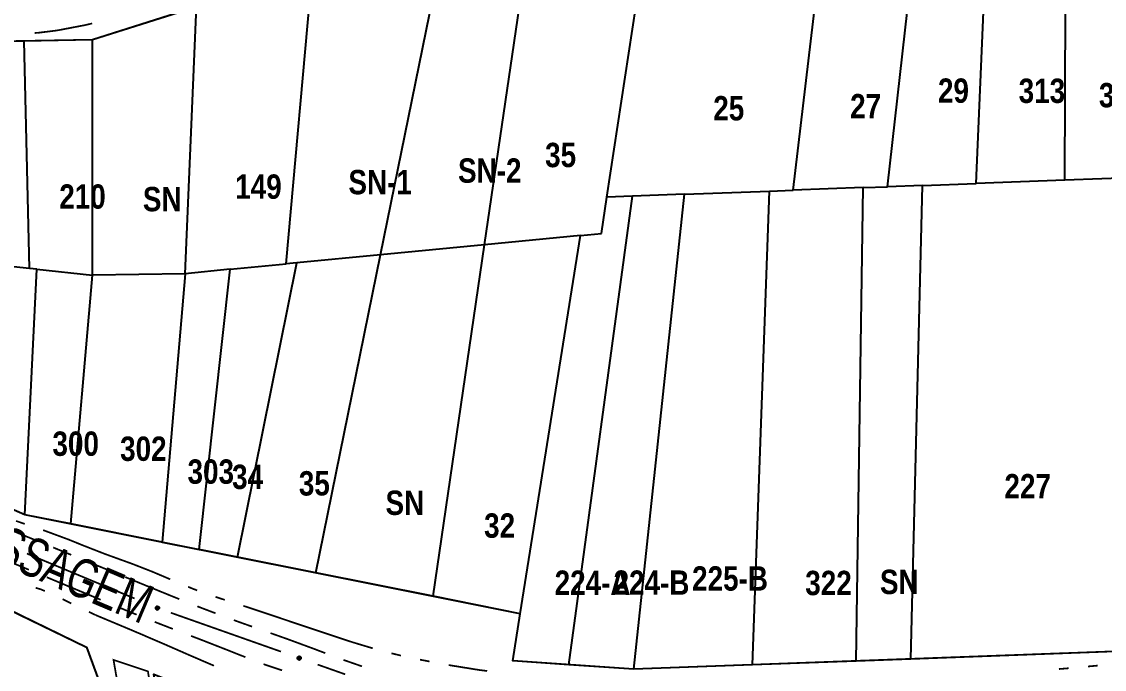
# Model space of a CAD drawing. Extents: x 203591 to 208218, y 4854879 to 4857795.
# Drawn here: x 204731.9 to 204843.2, y 4855689.4 to 4855756 of the extents above; entities that cross this region are included whole.
import ezdxf
from ezdxf.enums import TextEntityAlignment as Align

# ---------------------------------------------------------------- set-up
doc = ezdxf.new("R2010")
doc.units = 0
doc.header["$LTSCALE"] = 1.5
doc.header["$MEASUREMENT"] = 0
doc.linetypes.add('PHANTOMX2', pattern=[5, 2.5, -0.5, 0.5, -0.5, 0.5, -0.5])
doc.linetypes.add('TRACO_25', pattern=[8, 3, -1, 1, -1, 1, -1])
for name, color, linetype in [('CD-MALHA-LOTES', 40, 'CONTINUOUS'), ('HD-VALAS-DRENOS', 170, 'CONTINUOUS'), ('RU-QUADRAS', 210, 'CONTINUOUS'), ('SV-EIXO-RUA-N-PAV', 6, 'CONTINUOUS'), ('SV-RUA-NAO-PAV-S-GUIA-C-GUIA', 7, 'PHANTOMX2'), ('SV-TXT-RUA-N-PAV-S-GUIA-C-GUIA', 7, 'CONTINUOUS'), ('Th_NmrPorta', 7, 'CONTINUOUS')]:
    doc.layers.add(name, color=color, linetype=linetype)
doc.styles.add('ARIAL', font='ARIAL.TTF')
doc.styles.get("Standard").update_dxf_attribs({"font": 'swisscbo.ttf'})

msp = doc.modelspace()

# ---------------------------------------------------------------- linework, layer by layer
at = {"layer": 'CD-MALHA-LOTES', "linetype": 'Continuous', "flags": 128}
for points in [[(204820.94, 4855739), (204825.06, 4855775.44)], [(204830.06, 4855739.34), (204831.61, 4855775.42)], [(204839.17, 4855739.68), (204839.29, 4855775.39)], [(204811.24, 4855738.64), (204815.41, 4855773.93)], [(204792.11, 4855737.93), (204797.38, 4855772.49)], [(204779.53, 4855733.04), (204784.72, 4855768.49)], [(204768.84, 4855732.01), (204775.7, 4855765.64)], [(204759.12, 4855731.07), (204761.84, 4855761.26)], [(204739.24, 4855754.13), (204749.91, 4855757.5)], [(204748.77, 4855730.07), (204749.91, 4855757.5)], [(204724.36, 4855753.86), (204732.19, 4855754)], [(204732.19, 4855754), (204739.24, 4855754.13)], [(204732.76, 4855730.6), (204732.19, 4855754)], [(204739.24, 4855729.93), (204739.24, 4855754.13)], [(204846.76, 4855739.96), (204839.17, 4855739.68)], [(204818.45, 4855738.91), (204811.24, 4855738.64)], [(204817.72, 4855690.28), (204818.45, 4855738.91)], [(204818.45, 4855738.91), (204820.94, 4855739)], [(204824.53, 4855739.14), (204820.94, 4855739)], [(204823.35, 4855690.49), (204824.53, 4855739.14)], [(204824.53, 4855739.14), (204830.06, 4855739.34)], [(204839.17, 4855739.68), (204830.06, 4855739.34)], [(204788.19, 4855689.9), (204794.72, 4855738.03)], [(204791.54, 4855734.2), (204792.11, 4855737.93)], [(204794.72, 4855738.03), (204792.11, 4855737.93)], [(204800.06, 4855738.23), (204794.72, 4855738.03)], [(204794.88, 4855689.44), (204800.06, 4855738.23)], [(204800.06, 4855738.23), (204808.8, 4855738.55)], [(204807.05, 4855689.89), (204808.8, 4855738.55)], [(204808.8, 4855738.55), (204811.24, 4855738.64)], [(204789.38, 4855733.99), (204779.53, 4855733.04)], [(204783.2, 4855695.12), (204789.38, 4855733.99)], [(204789.38, 4855733.99), (204791.54, 4855734.2)], [(204779.53, 4855733.04), (204768.84, 4855732.01)], [(204774.24, 4855696.95), (204779.53, 4855733.04)], [(204732.76, 4855730.6), (204725.82, 4855731.32)], [(204753.38, 4855730.52), (204759.12, 4855731.07)], [(204754.15, 4855700.95), (204760.22, 4855731.18)], [(204760.22, 4855731.18), (204759.12, 4855731.07)], [(204768.84, 4855732.01), (204760.22, 4855731.18)], [(204762.17, 4855699.35), (204768.84, 4855732.01)], [(204732.27, 4855705.31), (204733.51, 4855730.53)], [(204733.51, 4855730.53), (204732.76, 4855730.6)], [(204733.51, 4855730.53), (204739.24, 4855729.93)], [(204737.01, 4855704.36), (204739.24, 4855729.93)], [(204748.77, 4855730.07), (204739.24, 4855729.93)], [(204748.77, 4855730.07), (204746.4, 4855702.49)], [(204753.38, 4855730.52), (204748.77, 4855730.07)], [(204750.18, 4855701.74), (204753.38, 4855730.52)], [(204732.27, 4855705.31), (204720.77, 4855710.35)], [(204737.01, 4855704.36), (204732.27, 4855705.31)], [(204746.4, 4855702.49), (204737.01, 4855704.36)], [(204746.4, 4855702.49), (204750.18, 4855701.74)], [(204754.15, 4855700.95), (204750.18, 4855701.74)], [(204762.17, 4855699.35), (204754.15, 4855700.95)], [(204774.24, 4855696.95), (204762.17, 4855699.35)], [(204727.76, 4855696.97), (204738.62, 4855691.71)], [(204783.2, 4855695.12), (204774.24, 4855696.95)], [(204782.43, 4855690.3), (204783.2, 4855695.12)], [(204738.62, 4855691.71), (204742.61, 4855680.79)], [(204849, 4855691.44), (204823.35, 4855690.49)], [(204788.19, 4855689.9), (204782.43, 4855690.3)], [(204794.88, 4855689.44), (204788.19, 4855689.9)], [(204807.05, 4855689.89), (204794.88, 4855689.44)], [(204817.72, 4855690.28), (204807.05, 4855689.89)], [(204823.35, 4855690.49), (204817.72, 4855690.28)]]:
    msp.add_lwpolyline(points, dxfattribs=at)
at = {"layer": 'HD-VALAS-DRENOS', "const_width": 0.18, "flags": 128}
for points in [[(204732.263243, 4855704.367195), (204731.364983, 4855704.675221)], [(204734.206378, 4855703.710992), (204734.158075, 4855703.727212)], [(204735.09651, 4855703.38182), (204734.206378, 4855703.710992)], [(204736.797607, 4855702.752753), (204735.09651, 4855703.38182)], [(204736.970178, 4855702.682522), (204736.797607, 4855702.752753)], [(204738.187149, 4855702.187252), (204736.970178, 4855702.682522)], [(204738.826153, 4855701.937416), (204738.187149, 4855702.187252)], [(204740.49692, 4855701.284184), (204738.826153, 4855701.937416)], [(204740.690715, 4855701.214114), (204740.49692, 4855701.284184)], [(204741.907789, 4855700.77406), (204740.690715, 4855701.214114)], [(204742.571645, 4855700.534335), (204741.907789, 4855700.77406)], [(204743.318774, 4855700.264538), (204742.571645, 4855700.534335)], [(204743.51029, 4855700.189614), (204743.318774, 4855700.264538)], [(204745.4832, 4855699.417771), (204743.51029, 4855700.189614)], [(204746.293592, 4855699.070961), (204745.4832, 4855699.417771)], [(204746.862694, 4855698.827412), (204746.293592, 4855699.070961)], [(204747.214165, 4855698.680411), (204746.862694, 4855698.827412)], [(204733.94, 4855697.64), (204733.392409, 4855697.803724)], [(204734.332156, 4855697.467403), (204733.94, 4855697.64)], [(204749.63, 4855697.67), (204749.059283, 4855697.9087)], [(204749.989272, 4855697.54205), (204749.63, 4855697.67)], [(204737.047123, 4855696.193523), (204736.154297, 4855696.643925)], [(204752.825498, 4855696.565234), (204751.874416, 4855696.874172)], [(204739.58641, 4855694.988954), (204738.853676, 4855695.335497)], [(204754.972105, 4855695.876059), (204754.729706, 4855695.953694)], [(204755.679522, 4855695.640922), (204754.972105, 4855695.876059)], [(204757.819117, 4855694.929746), (204755.679522, 4855695.640922)], [(204739.761225, 4855694.915939), (204739.58641, 4855694.988954)], [(204741.424946, 4855694.22105), (204739.761225, 4855694.915939)], [(204741.606653, 4855694.144968), (204741.424946, 4855694.22105)], [(204742.808702, 4855693.64166), (204741.606653, 4855694.144968)], [(204758.5253, 4855694.69144), (204757.819117, 4855694.929746)], [(204759.812169, 4855694.257176), (204758.5253, 4855694.69144)], [(204760.420749, 4855694.053265), (204759.812169, 4855694.257176)], [(204743.45034, 4855693.369855), (204742.808702, 4855693.64166)], [(204744.190144, 4855693.056465), (204743.45034, 4855693.369855)], [(204744.370684, 4855692.97875), (204744.190144, 4855693.056465)], [(204762.656493, 4855693.304158), (204760.420749, 4855694.053265)], [(204763.265714, 4855693.101336), (204762.656493, 4855693.304158)], [(204764.471163, 4855692.700017), (204763.265714, 4855693.101336)], [(204746.945852, 4855691.870241), (204744.370684, 4855692.97875)], [(204765.164321, 4855692.472628), (204764.471163, 4855692.700017)], [(204765.897149, 4855692.232226), (204765.164321, 4855692.472628)], [(204766.116242, 4855692.16647), (204765.897149, 4855692.232226)], [(204768.031826, 4855691.591547), (204766.116242, 4855692.16647)], [(204747.12574, 4855691.791468), (204746.945852, 4855691.870241)], [(204749.331492, 4855690.825562), (204747.12574, 4855691.791468)], [(204749.875384, 4855690.591718), (204749.331492, 4855690.825562)], [(204770.935342, 4855690.839852), (204769.96403, 4855691.077662)], [(204751.712758, 4855689.801746), (204749.875384, 4855690.591718)], [(204773.873276, 4855690.234076), (204772.891477, 4855690.424003)], [(204775.942525, 4855689.852141), (204775.839959, 4855689.870707)], [(204776.826849, 4855689.709421), (204775.942525, 4855689.852141)], [(204778.904293, 4855689.374144), (204776.826849, 4855689.709421)], [(204841.726242, 4855689.73982), (204841.544198, 4855689.7225)], [(204842.539813, 4855689.816048), (204841.726242, 4855689.73982)], [(204779.792527, 4855689.258935), (204778.904293, 4855689.374144)], [(204839.552405, 4855689.54193), (204838.555751, 4855689.460186)]]:
    msp.add_lwpolyline(points, dxfattribs=at)
at = {"layer": 'RU-QUADRAS', "color": 6, "linetype": 'Continuous'}
for points in [[(205003.53, 4855702.96), (204927.62, 4855701.12), (204927.89, 4855699.12), (204871.88, 4855695.7), (204872.17, 4855692.29), (204794.88, 4855689.44), (204782.43, 4855690.3), (204783.2, 4855695.12), (204732.27, 4855705.31), (204709, 4855715.52), (204710.05, 4855718.36), (204669.07, 4855731.64), (204665.56, 4855743.8), (204666.65, 4855752.85), (204739.24, 4855754.13), (204797.38, 4855772.49), (204815.41, 4855773.93), (204815.6, 4855775.48), (204854.95, 4855775.33), (204855.09, 4855779.03), (204873.02, 4855780.6), (204872.91, 4855781.96), (205036.91, 4855798.77)], [(204695, 4855712.84), (204738.62, 4855691.71), (204742.61, 4855680.79), (204746.45, 4855657.17), (204750.29, 4855658.46), (204745.55, 4855688.92), (204765.16, 4855680.97), (204770.06, 4855646.48), (204776.65, 4855620.43), (204732.51, 4855609.01), (204733.07, 4855606.78), (204777.17, 4855618.36), (204783.67, 4855592.64), (204658.31, 4855566.77)]]:
    msp.add_lwpolyline(points, dxfattribs=at)
msp.add_lwpolyline([(204772.64, 4855677.09), (204804.9, 4855680.03), (204805.04, 4855678.27, -0.0045170327), (204994.94, 4855689.7), (204995.08, 4855687.65), (205015.32, 4855689.41), (205034.01, 4855602.53), (204976.02, 4855590.07), (204946.22, 4855585.08), (204894.71, 4855580.02), (204796.54, 4855578.7), (204783.78, 4855620.42)], format="xyb", close=True, dxfattribs=at)
at = {"layer": 'SV-EIXO-RUA-N-PAV', "const_width": 0.18, "flags": 128}
for points in [[(204732.482375, 4855701.322961), (204743.558629, 4855696.70597)], [(204747.279973, 4855695.243071), (204758.596168, 4855691.250111)], [(204762.368233, 4855689.919124), (204765.197282, 4855688.920884)]]:
    msp.add_lwpolyline(points, dxfattribs=at)
at = {"layer": 'SV-EIXO-RUA-N-PAV', "flags": 128}
for points in [[(204745.801136, 4855695.881617), (204745.844953, 4855695.903345), (204745.887054, 4855695.91306), (204745.924501, 4855695.911055), (204745.95713, 4855695.900655), (204745.989313, 4855695.886256), (204746.018556, 4855695.86458), (204746.045685, 4855695.833333), (204746.06779, 4855695.789531), (204746.074907, 4855695.745748), (204746.074906, 4855695.708931), (204746.06602, 4855695.674283), (204746.051508, 4855695.643253), (204746.027988, 4855695.613621), (204745.996053, 4855695.586438), (204745.951471, 4855695.565277), (204745.910131, 4855695.556036), (204745.873962, 4855695.558926), (204745.839186, 4855695.56808), (204745.806506, 4855695.583174), (204745.777922, 4855695.604617), (204745.750611, 4855695.636819), (204745.730308, 4855695.681098), (204745.720621, 4855695.722225), (204745.723002, 4855695.758426), (204745.732784, 4855695.79246), (204745.746834, 4855695.824915), (204745.767399, 4855695.855218), (204745.801136, 4855695.881617)], [(204760.383337, 4855690.736235), (204760.427153, 4855690.757963), (204760.469255, 4855690.767677), (204760.506702, 4855690.765673), (204760.539331, 4855690.755273), (204760.571513, 4855690.740874), (204760.600757, 4855690.719198), (204760.627885, 4855690.68795), (204760.64999, 4855690.644149), (204760.657107, 4855690.600366), (204760.657106, 4855690.563548), (204760.648221, 4855690.528901), (204760.633709, 4855690.497871), (204760.610189, 4855690.468239), (204760.578254, 4855690.441056), (204760.533672, 4855690.419895), (204760.492332, 4855690.410654), (204760.456162, 4855690.413544), (204760.421386, 4855690.422697), (204760.388707, 4855690.437791), (204760.360123, 4855690.459235), (204760.332812, 4855690.491437), (204760.312509, 4855690.535716), (204760.302821, 4855690.576843), (204760.305203, 4855690.613044), (204760.314985, 4855690.647078), (204760.329035, 4855690.679532), (204760.3496, 4855690.709836), (204760.383337, 4855690.736235)]]:
    msp.add_lwpolyline(points, close=True, dxfattribs=at)
for points in [[(204745.720621, 4855695.722225), (204746.051508, 4855695.643253)], [(204745.723002, 4855695.758426), (204746.06602, 4855695.674283)], [(204745.724828, 4855695.738445), (204746.055751, 4855695.659299)], [(204745.727178, 4855695.699995), (204746.034939, 4855695.629022)], [(204745.730199, 4855695.774172), (204746.067935, 4855695.689728)], [(204745.730308, 4855695.681098), (204746.027988, 4855695.613621)], [(204745.732784, 4855695.79246), (204746.074906, 4855695.708931)], [(204745.743745, 4855695.80846), (204746.070808, 4855695.730676)], [(204745.74459, 4855695.659124), (204746.00898, 4855695.60056)], [(204745.746834, 4855695.824915), (204746.074907, 4855695.745748)], [(204745.750611, 4855695.636819), (204745.996053, 4855695.586438)], [(204745.76153, 4855695.838359), (204746.067172, 4855695.769581)], [(204745.767399, 4855695.855218), (204746.06779, 4855695.789531)], [(204745.770251, 4855695.621129), (204745.966292, 4855695.578001)], [(204745.777922, 4855695.604617), (204745.951471, 4855695.565277)], [(204745.784462, 4855695.866442), (204746.052788, 4855695.810831)], [(204745.796518, 4855695.59305), (204745.924588, 4855695.56233)], [(204745.801136, 4855695.881617), (204746.045685, 4855695.833333)], [(204745.806506, 4855695.583174), (204745.910131, 4855695.556036)], [(204745.825484, 4855695.892483), (204746.025006, 4855695.85102)], [(204745.844953, 4855695.903345), (204746.018556, 4855695.86458)], [(204745.868929, 4855695.908986), (204745.995258, 4855695.877434)], [(204745.887054, 4855695.91306), (204745.989313, 4855695.886256)], [(204760.302821, 4855690.576843), (204760.633709, 4855690.497871)], [(204760.305203, 4855690.613044), (204760.648221, 4855690.528901)], [(204760.307029, 4855690.593063), (204760.637952, 4855690.513917)], [(204760.309378, 4855690.554613), (204760.61714, 4855690.48364)], [(204760.3124, 4855690.628789), (204760.650136, 4855690.544346)], [(204760.312509, 4855690.535716), (204760.610189, 4855690.468239)], [(204760.314985, 4855690.647078), (204760.657106, 4855690.563548)], [(204760.325946, 4855690.663078), (204760.653009, 4855690.585294)], [(204760.32679, 4855690.513742), (204760.59118, 4855690.455178)], [(204760.329035, 4855690.679532), (204760.657107, 4855690.600366)], [(204760.332812, 4855690.491437), (204760.578254, 4855690.441056)], [(204760.343731, 4855690.692977), (204760.649373, 4855690.624199)], [(204760.3496, 4855690.709836), (204760.64999, 4855690.644149)], [(204760.352452, 4855690.475747), (204760.548493, 4855690.432619)], [(204760.360123, 4855690.459235), (204760.533672, 4855690.419895)], [(204760.366663, 4855690.72106), (204760.634988, 4855690.665449)], [(204760.378719, 4855690.447668), (204760.506789, 4855690.416948)], [(204760.383337, 4855690.736235), (204760.627885, 4855690.68795)], [(204760.388707, 4855690.437791), (204760.492332, 4855690.410654)], [(204760.407685, 4855690.7471), (204760.607207, 4855690.705638)], [(204760.427153, 4855690.757963), (204760.600757, 4855690.719198)], [(204760.45113, 4855690.763604), (204760.577459, 4855690.732051)], [(204760.469255, 4855690.767677), (204760.571513, 4855690.740874)]]:
    msp.add_lwpolyline(points, dxfattribs=at)
at = {"layer": 'SV-RUA-NAO-PAV-S-GUIA-C-GUIA', "const_width": 0.18, "flags": 128}
for points in [[(204735.585067, 4855755.05312), (204738.218936, 4855755.55616)], [(204738.218936, 4855755.55616), (204738.533618, 4855755.61626)], [(204738.533618, 4855755.61626), (204739.194156, 4855755.776218)], [(204733.281839, 4855754.792526), (204733.608149, 4855754.810975)], [(204733.608149, 4855754.810975), (204735.268906, 4855755.014395)], [(204735.268906, 4855755.014395), (204735.585067, 4855755.05312)], [(204733.343477, 4855702.70547), (204727.792638, 4855704.983228)], [(204737.044037, 4855701.186964), (204735.193757, 4855701.946217)], [(204732.690743, 4855699.659565), (204730.845225, 4855700.430318)], [(204740.744597, 4855699.668459), (204738.894317, 4855700.427711)], [(204740.072819, 4855696.576553), (204734.536262, 4855698.888812)], [(204744.64, 4855698.07), (204742.594876, 4855698.909206)], [(204744.927599, 4855697.952006), (204744.64, 4855698.07)], [(204745.370462, 4855697.770732), (204744.927599, 4855697.952006)], [(204746.316029, 4855697.383688), (204745.370462, 4855697.770732)], [(204747.2224, 4855697.015536), (204746.316029, 4855697.383688)], [(204747.706139, 4855696.81905), (204747.2224, 4855697.015536)], [(204748.149698, 4855696.64122), (204747.706139, 4855696.81905)], [(204742.89, 4855695.4), (204741.918338, 4855695.8058)], [(204742.89, 4855695.4), (204742.8901, 4855695.4001)], [(204743.767523, 4855695.044329), (204742.89, 4855695.4)], [(204750.494721, 4855695.711354), (204750.008362, 4855695.902758)], [(204750.94117, 4855695.542444), (204750.494721, 4855695.711354)], [(204751.876468, 4855695.188582), (204750.94117, 4855695.542444)], [(204747.489268, 4855693.578832), (204745.624078, 4855694.300683)], [(204755.013673, 4855694.0342), (204753.749828, 4855694.488356)], [(204755.633718, 4855693.816862), (204755.013673, 4855694.0342)], [(204757.844054, 4855693.042094), (204757.521128, 4855693.155286)], [(204758.464243, 4855692.82282), (204757.844054, 4855693.042094)], [(204750.740951, 4855692.33389), (204749.357127, 4855692.86393)], [(204751.223505, 4855692.145184), (204750.740951, 4855692.33389)], [(204752.915942, 4855691.483344), (204751.223505, 4855692.145184)], [(204759.258662, 4855692.541945), (204758.464243, 4855692.82282)], [(204759.406358, 4855692.487564), (204759.258662, 4855692.541945)], [(204761.924083, 4855691.56056), (204759.406358, 4855692.487564)], [(204753.085784, 4855691.415865), (204752.915942, 4855691.483344)], [(204754.311562, 4855690.928856), (204753.085784, 4855691.415865)], [(204754.945746, 4855690.680668), (204754.311562, 4855690.928856)], [(204762.220509, 4855691.448107), (204761.924083, 4855691.56056)], [(204763.15549, 4855691.093409), (204762.220509, 4855691.448107)], [(204757.114303, 4855689.854493), (204756.814097, 4855689.967172)], [(204757.759062, 4855689.640496), (204757.114303, 4855689.854493)], [(204766.919073, 4855689.73945), (204765.030412, 4855690.397448)], [(204758.708152, 4855689.325491), (204757.759062, 4855689.640496)]]:
    msp.add_lwpolyline(points, dxfattribs=at)
at = {"layer": 'SV-RUA-NAO-PAV-S-GUIA-C-GUIA', "linetype": 'TRACO_25', "const_width": 0.18, "flags": 128}
msp.add_lwpolyline([(204741.39, 4855690.4), (204744.93, 4855689.22), (204749.47, 4855658.77), (204747.03, 4855657.93)], close=True, dxfattribs=at)

# ---------------------------------------------------------------- texts
at = {"layer": 'SV-TXT-RUA-N-PAV-S-GUIA-C-GUIA', "style": 'ARIAL', "width": 0.7}
msp.add_text('PASSAGEM', height=4, rotation=337, dxfattribs=at).set_placement((204724.084263, 4855702.638203))
at = {"layer": 'Th_NmrPorta', "color": 1}
for s, p in [('29', (204826.127892, 4855748.873642)), ('313', (204834.422666, 4855748.862481)), ('314', (204842.667972, 4855748.413117)), ('25', (204803.031104, 4855747.064978)), ('27', (204817.101104, 4855747.274978)), ('35', (204785.751104, 4855742.264978)), ('SN-2', (204776.801104, 4855740.664978)), ('149', (204753.897892, 4855739.013642)), ('SN-1', (204765.533902, 4855739.477826)), ('210', (204735.814097, 4855737.995574)), ('SN', (204744.407892, 4855737.733642)), ('300', (204735.112666, 4855712.612481)), ('302', (204742.067892, 4855712.093642)), ('303', (204748.997892, 4855709.743642)), ('34', (204753.576408, 4855709.205595)), ('35', (204760.438393, 4855708.536141)), ('227', (204832.958675, 4855708.240115)), ('SN', (204769.348797, 4855706.541313)), ('32', (204779.478797, 4855704.201313)), ('225-B', (204800.857892, 4855698.763642)), ('224-A', (204786.728797, 4855698.331313)), ('224-B', (204792.783365, 4855698.336587)), ('322', (204812.487972, 4855698.303117)), ('SN', (204820.167972, 4855698.413117))]:
    msp.add_text(s, height=2.5, dxfattribs=at).set_placement(p, align=Align.MIDDLE_LEFT)

doc.saveas('drawing.dxf')
